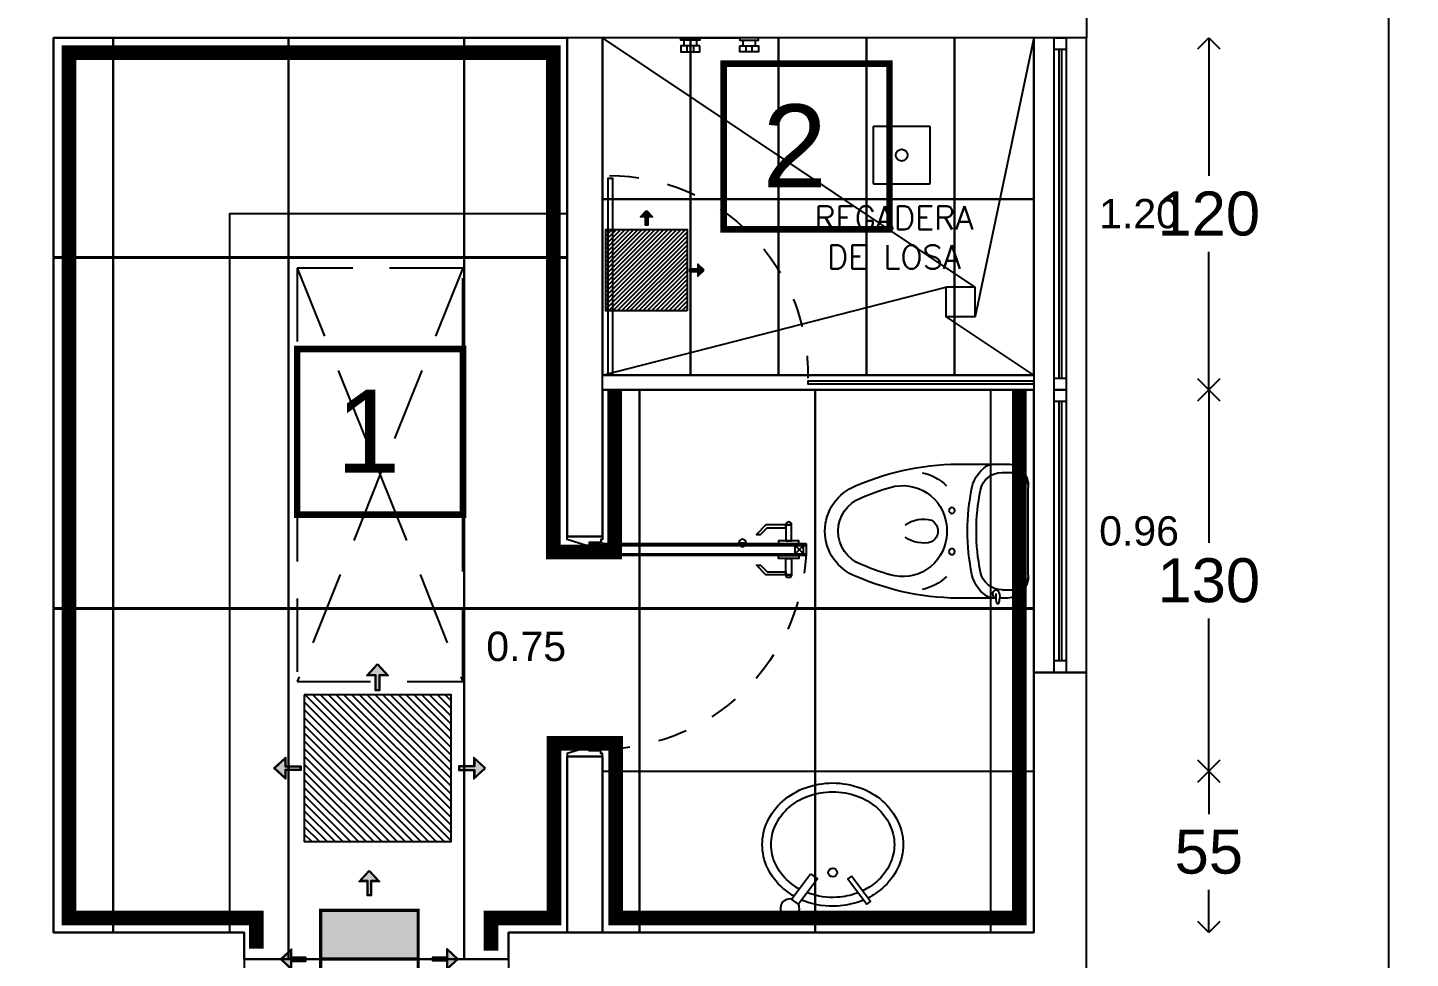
# Model space of a CAD drawing. Header units: metres. Extents: x 116 to 391, y -213 to 56.
# Drawn here: x 330.189 to 334.899, y -128.579 to -125.407 of the extents above; entities that cross this region are included whole.
import ezdxf
from ezdxf.xclip import XClip

# ---------------------------------------------------------------- set-up
doc = ezdxf.new("R2010")
doc.units = ezdxf.units.M
doc.header["$XCLIPFRAME"] = 0
doc.header["$PDMODE"] = 35
doc.linetypes.add('AR-157$0$DASHED2', pattern=[0.375, 0.25, -0.125])
doc.linetypes.add('AR-157$0$HIDDEN', pattern=[0.375, 0.25, -0.125])
for name, color, linetype in [('A-ACABADOS PISOS', 1, 'Continuous'), ('A-CAMBIO DE ACABADO', 1, 'Continuous'), ('A-DESPIECE', 5, 'Continuous'), ('A-PISO', 30, 'Continuous'), ('AR-157$0$A-CANCELERIA', 8, 'Continuous'), ('AR-157$0$A-DIM-VANOS', 8, 'Continuous'), ('AR-157$0$A-ESCALON', 8, 'Continuous'), ('AR-157$0$A-EXTERIOR', 8, 'Continuous'), ('AR-157$0$A-MUEBLES FIJOS', 8, 'Continuous'), ('AR-157$0$A-MUROS', 8, 'Continuous'), ('AR-157$0$A-MUROS BAJOS', 8, 'Continuous'), ('AR-157$0$A-PROY CERRAMIENTOS', 8, 'AR-157$0$DASHED2'), ('AR-157$0$A-PUERTAS', 8, 'Continuous'), ('AR-157$0$A-TABLAROCA', 8, 'Continuous'), ('AR-157$0$A-TEXTOS 1', 8, 'Continuous'), ('AR-157$0$A-VENTANAS', 8, 'Continuous')]:
    doc.layers.add(name, color=color, linetype=linetype)
doc.styles.add('Anot_Arial', font='arial.ttf')
doc.styles.add('AR-157$0$Anot_Arial', font='arial.ttf')
doc.styles.add('AR-157$0$oK', font='romans.shx', dxfattribs={"height": 0.18})
doc.styles.add('AR-157$0$Standard', font='arial.ttf')
doc.styles.get("Standard").update_dxf_attribs({"font": 'arial.ttf'})
doc.dimstyles.new('AR-157$0$VANOS', dxfattribs={"dimtxt": 0.1, "dimasz": 0.05, "dimexe": 0, "dimexo": 0, "dimgap": 0.03, "dimtad": 0, "dimtih": 1, "dimtoh": 1, "dimzin": 0, "dimdsep": 46, "dimtxsty": 'AR-157$0$Standard', "dimblk": 'AR-157$0$_Dot', "dimcen": 0.09, "dimse1": 1, "dimse2": 1, "dimsd1": 1, "dimsd2": 1, "dimclrd": 256, "dimclre": 256, "dimclrt": 256, "dimazin": 0, "dimtfac": 1, "dimtix": 1, "dimtofl": 0, "dimtmove": 2, "dimatfit": 3, "dimldrblk": 'AR-157$0$COTA', "dimfxl": 0, "dimtolj": 1, "dimtzin": 0, "dimlwd": 18, "dimarcsym": 0})
doc.dimstyles.new('DETALLE DE CAMBIOS', dxfattribs={"dimscale": 1.5, "dimtxt": 0.1, "dimasz": 0.05, "dimexe": 0.18, "dimexo": 0.0625, "dimgap": 0.035, "dimtad": 0, "dimtih": 1, "dimtoh": 1, "dimdec": 0, "dimlfac": 100, "dimzin": 0, "dimdsep": 46, "dimtxsty": 'Anot_Arial', "dimblk": 'OPEN90', "dimcen": 0.09, "dimse1": 1, "dimse2": 1, "dimclrd": 1, "dimclre": 4, "dimclrt": 1, "dimadec": 0, "dimazin": 0, "dimtfac": 1, "dimtdec": 0, "dimtix": 1, "dimtofl": 0, "dimtmove": 0, "dimatfit": 3, "dimldrblk": 'OPEN90', "dimfxl": 1, "dimtolj": 1, "dimtzin": 0, "dimarcsym": 0})

# ---------------------------------------------------------------- blocks, each defined once
blk = doc.blocks.new('PISO REGADERA')
at = {"layer": 'A-PISO'}
for points in [[(143.8033, 59.7182), (144.1033, 59.7182), (144.1033, 60.3182), (143.8033, 60.3182)], [(144.1033, 59.7182), (144.4033, 59.7182), (144.4033, 60.3182), (144.1033, 60.3182)], [(144.4033, 59.7182), (144.7033, 59.7182), (144.7033, 60.3182), (144.4033, 60.3182)], [(144.7033, 59.7182), (145.0033, 59.7182), (145.0033, 60.3182), (144.7033, 60.3182)], [(145.0033, 59.7182), (145.3033, 59.7182), (145.3033, 60.3182), (145.0033, 60.3182)], [(145.3033, 59.7182), (145.6033, 59.7182), (145.6033, 60.3182), (145.3033, 60.3182)], [(145.6033, 59.7182), (145.9033, 59.7182), (145.9033, 60.3182), (145.6033, 60.3182)], [(145.9033, 59.7182), (146.2033, 59.7182), (146.2033, 60.3182), (145.9033, 60.3182)], [(146.2033, 59.7182), (146.5033, 59.7182), (146.5033, 60.3182), (146.2033, 60.3182)], [(146.5033, 59.7182), (146.8033, 59.7182), (146.8033, 60.3182), (146.5033, 60.3182)], [(146.8033, 59.7182), (147.1033, 59.7182), (147.1033, 60.3182), (146.8033, 60.3182)], [(147.1033, 59.7182), (147.4033, 59.7182), (147.4033, 60.3182), (147.1033, 60.3182)], [(147.4033, 59.7182), (147.7033, 59.7182), (147.7033, 60.3182), (147.4033, 60.3182)], [(143.8033, 59.1182), (144.1033, 59.1182), (144.1033, 59.7182), (143.8033, 59.7182)], [(143.8033, 59.7182), (144.1033, 59.7182), (144.1033, 59.7182), (143.8033, 59.7182)], [(144.1033, 59.1182), (144.4033, 59.1182), (144.4033, 59.7182), (144.1033, 59.7182)], [(144.1033, 59.7182), (144.4033, 59.7182), (144.4033, 59.7182), (144.1033, 59.7182)], [(144.4033, 59.1182), (144.7033, 59.1182), (144.7033, 59.7182), (144.4033, 59.7182)], [(144.4033, 59.7182), (144.7033, 59.7182), (144.7033, 59.7182), (144.4033, 59.7182)], [(144.7033, 59.1182), (145.0033, 59.1182), (145.0033, 59.7182), (144.7033, 59.7182)], [(144.7033, 59.7182), (145.0033, 59.7182), (145.0033, 59.7182), (144.7033, 59.7182)], [(145.0033, 59.1182), (145.3033, 59.1182), (145.3033, 59.7182), (145.0033, 59.7182)], [(145.0033, 59.7182), (145.3033, 59.7182), (145.3033, 59.7182), (145.0033, 59.7182)], [(145.3033, 59.1182), (145.6033, 59.1182), (145.6033, 59.7182), (145.3033, 59.7182)], [(145.3033, 59.7182), (145.6033, 59.7182), (145.6033, 59.7182), (145.3033, 59.7182)], [(145.6033, 59.1182), (145.9033, 59.1182), (145.9033, 59.7182), (145.6033, 59.7182)], [(145.6033, 59.7182), (145.9033, 59.7182), (145.9033, 59.7182), (145.6033, 59.7182)], [(145.9033, 59.1182), (146.2033, 59.1182), (146.2033, 59.7182), (145.9033, 59.7182)], [(145.9033, 59.7182), (146.2033, 59.7182), (146.2033, 59.7182), (145.9033, 59.7182)], [(146.2033, 59.1182), (146.5033, 59.1182), (146.5033, 59.7182), (146.2033, 59.7182)], [(146.2033, 59.7182), (146.5033, 59.7182), (146.5033, 59.7182), (146.2033, 59.7182)], [(146.5033, 59.1182), (146.8033, 59.1182), (146.8033, 59.7182), (146.5033, 59.7182)], [(146.5033, 59.7182), (146.8033, 59.7182), (146.8033, 59.7182), (146.5033, 59.7182)], [(146.8033, 59.1182), (147.1033, 59.1182), (147.1033, 59.7182), (146.8033, 59.7182)], [(146.8033, 59.7182), (147.1033, 59.7182), (147.1033, 59.7182), (146.8033, 59.7182)], [(147.1033, 59.1182), (147.4033, 59.1182), (147.4033, 59.7182), (147.1033, 59.7182)], [(147.1033, 59.7182), (147.4033, 59.7182), (147.4033, 59.7182), (147.1033, 59.7182)], [(147.4033, 59.1182), (147.7033, 59.1182), (147.7033, 59.7182), (147.4033, 59.7182)], [(147.4033, 59.7182), (147.7033, 59.7182), (147.7033, 59.7182), (147.4033, 59.7182)], [(143.8033, 58.5182), (144.1033, 58.5182), (144.1033, 59.1182), (143.8033, 59.1182)], [(144.1033, 58.5182), (144.4033, 58.5182), (144.4033, 59.1182), (144.1033, 59.1182)], [(144.4033, 58.5182), (144.7033, 58.5182), (144.7033, 59.1182), (144.4033, 59.1182)], [(144.7033, 58.5182), (145.0033, 58.5182), (145.0033, 59.1182), (144.7033, 59.1182)], [(145.0033, 58.5182), (145.3033, 58.5182), (145.3033, 59.1182), (145.0033, 59.1182)], [(145.3033, 58.5182), (145.6033, 58.5182), (145.6033, 59.1182), (145.3033, 59.1182)], [(145.6033, 58.5182), (145.9033, 58.5182), (145.9033, 59.1182), (145.6033, 59.1182)], [(145.9033, 58.5182), (146.2033, 58.5182), (146.2033, 59.1182), (145.9033, 59.1182)], [(146.2033, 58.5182), (146.5033, 58.5182), (146.5033, 59.1182), (146.2033, 59.1182)], [(146.5033, 58.5182), (146.8033, 58.5182), (146.8033, 59.1182), (146.5033, 59.1182)], [(146.8033, 58.5182), (147.1033, 58.5182), (147.1033, 59.1182), (146.8033, 59.1182)], [(147.1033, 58.5182), (147.4033, 58.5182), (147.4033, 59.1182), (147.1033, 59.1182)], [(147.4033, 58.5182), (147.7033, 58.5182), (147.7033, 59.1182), (147.4033, 59.1182)], [(143.8033, 57.9182), (144.1033, 57.9182), (144.1033, 58.5182), (143.8033, 58.5182)], [(143.8033, 58.5182), (144.1033, 58.5182), (144.1033, 58.5182), (143.8033, 58.5182)], [(144.1033, 57.9182), (144.4033, 57.9182), (144.4033, 58.5182), (144.1033, 58.5182)], [(144.1033, 58.5182), (144.4033, 58.5182), (144.4033, 58.5182), (144.1033, 58.5182)], [(144.4033, 57.9182), (144.7033, 57.9182), (144.7033, 58.5182), (144.4033, 58.5182)], [(144.4033, 58.5182), (144.7033, 58.5182), (144.7033, 58.5182), (144.4033, 58.5182)], [(144.7033, 57.9182), (145.0033, 57.9182), (145.0033, 58.5182), (144.7033, 58.5182)], [(144.7033, 58.5182), (145.0033, 58.5182), (145.0033, 58.5182), (144.7033, 58.5182)], [(145.0033, 57.9182), (145.3033, 57.9182), (145.3033, 58.5182), (145.0033, 58.5182)], [(145.0033, 58.5182), (145.3033, 58.5182), (145.3033, 58.5182), (145.0033, 58.5182)], [(145.3033, 57.9182), (145.6033, 57.9182), (145.6033, 58.5182), (145.3033, 58.5182)], [(145.3033, 58.5182), (145.6033, 58.5182), (145.6033, 58.5182), (145.3033, 58.5182)], [(145.6033, 57.9182), (145.9033, 57.9182), (145.9033, 58.5182), (145.6033, 58.5182)], [(145.6033, 58.5182), (145.9033, 58.5182), (145.9033, 58.5182), (145.6033, 58.5182)], [(145.9033, 57.9182), (146.2033, 57.9182), (146.2033, 58.5182), (145.9033, 58.5182)], [(145.9033, 58.5182), (146.2033, 58.5182), (146.2033, 58.5182), (145.9033, 58.5182)], [(146.2033, 57.9182), (146.5033, 57.9182), (146.5033, 58.5182), (146.2033, 58.5182)], [(146.2033, 58.5182), (146.5033, 58.5182), (146.5033, 58.5182), (146.2033, 58.5182)], [(146.5033, 57.9182), (146.8033, 57.9182), (146.8033, 58.5182), (146.5033, 58.5182)], [(146.5033, 58.5182), (146.8033, 58.5182), (146.8033, 58.5182), (146.5033, 58.5182)], [(146.8033, 57.9182), (147.1033, 57.9182), (147.1033, 58.5182), (146.8033, 58.5182)], [(146.8033, 58.5182), (147.1033, 58.5182), (147.1033, 58.5182), (146.8033, 58.5182)], [(147.1033, 57.9182), (147.4033, 57.9182), (147.4033, 58.5182), (147.1033, 58.5182)], [(147.1033, 58.5182), (147.4033, 58.5182), (147.4033, 58.5182), (147.1033, 58.5182)], [(147.4033, 57.9182), (147.7033, 57.9182), (147.7033, 58.5182), (147.4033, 58.5182)], [(147.4033, 58.5182), (147.7033, 58.5182), (147.7033, 58.5182), (147.4033, 58.5182)], [(143.8033, 57.3182), (144.1033, 57.3182), (144.1033, 57.9182), (143.8033, 57.9182)], [(144.1033, 57.3182), (144.4033, 57.3182), (144.4033, 57.9182), (144.1033, 57.9182)], [(144.4033, 57.3182), (144.7033, 57.3182), (144.7033, 57.9182), (144.4033, 57.9182)], [(144.7033, 57.3182), (145.0033, 57.3182), (145.0033, 57.9182), (144.7033, 57.9182)], [(145.0033, 57.3182), (145.3033, 57.3182), (145.3033, 57.9182), (145.0033, 57.9182)], [(145.3033, 57.3182), (145.6033, 57.3182), (145.6033, 57.9182), (145.3033, 57.9182)], [(145.6033, 57.3182), (145.9033, 57.3182), (145.9033, 57.9182), (145.6033, 57.9182)], [(145.9033, 57.3182), (146.2033, 57.3182), (146.2033, 57.9182), (145.9033, 57.9182)], [(146.2033, 57.3182), (146.5033, 57.3182), (146.5033, 57.9182), (146.2033, 57.9182)], [(146.5033, 57.3182), (146.8033, 57.3182), (146.8033, 57.9182), (146.5033, 57.9182)], [(146.8033, 57.3182), (147.1033, 57.3182), (147.1033, 57.9182), (146.8033, 57.9182)], [(147.1033, 57.3182), (147.4033, 57.3182), (147.4033, 57.9182), (147.1033, 57.9182)], [(147.4033, 57.3182), (147.7033, 57.3182), (147.7033, 57.9182), (147.4033, 57.9182)], [(143.8033, 56.7182), (144.1033, 56.7182), (144.1033, 57.3182), (143.8033, 57.3182)], [(143.8033, 57.3182), (144.1033, 57.3182), (144.1033, 57.3182), (143.8033, 57.3182)], [(144.1033, 56.7182), (144.4033, 56.7182), (144.4033, 57.3182), (144.1033, 57.3182)], [(144.1033, 57.3182), (144.4033, 57.3182), (144.4033, 57.3182), (144.1033, 57.3182)], [(144.4033, 56.7182), (144.7033, 56.7182), (144.7033, 57.3182), (144.4033, 57.3182)], [(144.4033, 57.3182), (144.7033, 57.3182), (144.7033, 57.3182), (144.4033, 57.3182)], [(144.7033, 56.7182), (145.0033, 56.7182), (145.0033, 57.3182), (144.7033, 57.3182)], [(144.7033, 57.3182), (145.0033, 57.3182), (145.0033, 57.3182), (144.7033, 57.3182)], [(145.0033, 56.7182), (145.3033, 56.7182), (145.3033, 57.3182), (145.0033, 57.3182)], [(145.0033, 57.3182), (145.3033, 57.3182), (145.3033, 57.3182), (145.0033, 57.3182)], [(145.3033, 56.7182), (145.6033, 56.7182), (145.6033, 57.3182), (145.3033, 57.3182)], [(145.3033, 57.3182), (145.6033, 57.3182), (145.6033, 57.3182), (145.3033, 57.3182)], [(145.6033, 56.7182), (145.9033, 56.7182), (145.9033, 57.3182), (145.6033, 57.3182)], [(145.6033, 57.3182), (145.9033, 57.3182), (145.9033, 57.3182), (145.6033, 57.3182)], [(145.9033, 56.7182), (146.2033, 56.7182), (146.2033, 57.3182), (145.9033, 57.3182)], [(145.9033, 57.3182), (146.2033, 57.3182), (146.2033, 57.3182), (145.9033, 57.3182)], [(146.2033, 56.7182), (146.5033, 56.7182), (146.5033, 57.3182), (146.2033, 57.3182)], [(146.2033, 57.3182), (146.5033, 57.3182), (146.5033, 57.3182), (146.2033, 57.3182)], [(146.5033, 56.7182), (146.8033, 56.7182), (146.8033, 57.3182), (146.5033, 57.3182)], [(146.5033, 57.3182), (146.8033, 57.3182), (146.8033, 57.3182), (146.5033, 57.3182)], [(146.8033, 56.7182), (147.1033, 56.7182), (147.1033, 57.3182), (146.8033, 57.3182)], [(146.8033, 57.3182), (147.1033, 57.3182), (147.1033, 57.3182), (146.8033, 57.3182)], [(147.1033, 56.7182), (147.4033, 56.7182), (147.4033, 57.3182), (147.1033, 57.3182)], [(147.1033, 57.3182), (147.4033, 57.3182), (147.4033, 57.3182), (147.1033, 57.3182)], [(147.4033, 56.7182), (147.7033, 56.7182), (147.7033, 57.3182), (147.4033, 57.3182)], [(147.4033, 57.3182), (147.7033, 57.3182), (147.7033, 57.3182), (147.4033, 57.3182)], [(143.8033, 56.1182), (144.1033, 56.1182), (144.1033, 56.7182), (143.8033, 56.7182)], [(144.1033, 56.1182), (144.4033, 56.1182), (144.4033, 56.7182), (144.1033, 56.7182)], [(144.4033, 56.1182), (144.7033, 56.1182), (144.7033, 56.7182), (144.4033, 56.7182)], [(144.7033, 56.1182), (145.0033, 56.1182), (145.0033, 56.7182), (144.7033, 56.7182)], [(145.0033, 56.1182), (145.3033, 56.1182), (145.3033, 56.7182), (145.0033, 56.7182)], [(145.3033, 56.1182), (145.6033, 56.1182), (145.6033, 56.7182), (145.3033, 56.7182)], [(145.6033, 56.1182), (145.9033, 56.1182), (145.9033, 56.7182), (145.6033, 56.7182)], [(145.9033, 56.1182), (146.2033, 56.1182), (146.2033, 56.7182), (145.9033, 56.7182)], [(146.2033, 56.1182), (146.5033, 56.1182), (146.5033, 56.7182), (146.2033, 56.7182)], [(146.5033, 56.1182), (146.8033, 56.1182), (146.8033, 56.7182), (146.5033, 56.7182)], [(146.8033, 56.1182), (147.1033, 56.1182), (147.1033, 56.7182), (146.8033, 56.7182)], [(147.1033, 56.1182), (147.4033, 56.1182), (147.4033, 56.7182), (147.1033, 56.7182)], [(147.4033, 56.1182), (147.7033, 56.1182), (147.7033, 56.7182), (147.4033, 56.7182)]]:
    blk.add_lwpolyline(points, close=True, dxfattribs=at)
blk = doc.blocks.new('AR-157$0$lav-1')
for points in [[(-0.1424, 0.1216, -0.047253), (-0.1159, 0.1584, -0.102819), (-0.0464, 0.211, -0.110985), (0.0326, 0.2287, -0.110985), (0.1115, 0.211, -0.102819), (0.1811, 0.1584, -0.093047), (0.2262, 0.082, -0.087147), (0.2426, -0.0113)], [(-0.1183, 0.1035, -0.0513), (-0.0933, 0.1387, -0.102819), (-0.0335, 0.1839, -0.110985), (0.0326, 0.1987, -0.110985), (0.0987, 0.1839, -0.102819), (0.1585, 0.1387, -0.093047), (0.198, 0.0718, -0.087147), (0.2126, -0.0113)], [(-0.177, -0.0263, -0.100978), (-0.1611, 0.082, -0.013878), (-0.1562, 0.0944, -0.013878)], [(-0.147, -0.0263, -0.102685), (-0.1328, 0.0718, -0.005142), (-0.1313, 0.0758, -0.005142)], [(-0.1562, -0.117, -0.013878), (-0.1611, -0.1045, -0.07335), (-0.177, -0.0263)], [(0.2426, -0.0113, -0.087147), (0.2262, -0.1045, -0.093047), (0.1811, -0.181, -0.102819), (0.1115, -0.2335, -0.110985), (0.0326, -0.2513, -0.110985), (-0.0464, -0.2335, -0.102819), (-0.1159, -0.181, -0.063055), (-0.1497, -0.1309, -0.063055)], [(-0.1313, -0.0984, -0.005142), (-0.1328, -0.0943, -0.071652), (-0.147, -0.0263)], [(0.2126, -0.0113, -0.087147), (0.198, -0.0943, -0.093047), (0.1585, -0.1612, -0.102819), (0.0987, -0.2064, -0.110985), (0.0326, -0.2213, -0.110985), (-0.0335, -0.2064, -0.102819), (-0.0933, -0.1612, -0.069422), (-0.1253, -0.1126, -0.069422)]]:
    blk.add_lwpolyline(points, format="xyb")
for points in [[(-0.0665, 0.0648), (-0.0845, 0.0407), (-0.1709, 0.1055), (-0.1529, 0.1295)], [(-0.0755, -0.0753), (-0.0845, -0.0633), (-0.1709, -0.128), (-0.1619, -0.14)]]:
    blk.add_lwpolyline(points, close=True)
blk.add_circle((-0.0624, -0.0113), 0.015)
blk.add_arc((-0.1847, 0.1346), 0.0322, 350.8313, 295.2918)
blk = doc.blocks.new('*U661')
at = {"color": 0}
for points in [[(0, -0.02), (1.2001, -0.02), (1.2001, 0.02), (0, 0.02)], [(0, -0.02), (0.04, -0.02), (0.04, 0.02), (0, 0.02)], [(1.2001, 0.02), (1.1601, 0.02), (1.1601, -0.02), (1.2001, -0.02)]]:
    blk.add_lwpolyline(points, close=True, dxfattribs=at)
at = {"color": 8}
for points in [[(0.04, 0.005), (1.1601, 0.005)], [(0.04, -0.005), (1.1601, -0.005)]]:
    blk.add_lwpolyline(points, dxfattribs=at)
at = {"style": 'AR-157$0$Anot_Arial', "flags": 1}
for tag, p in [('ESPACIO', (0.1591, 0.4028)), ('TIPO', (0.1591, 0.3233)), ('NUMERO', (0.1591, 0.2487)), ('MATERIAL', (0.1591, 0.1668))]:
    blk.add_attdef(tag, p, '', height=0.0625, dxfattribs=at)
blk = doc.blocks.new('*U662')
at = {"color": 0}
for points in [[(0, -0.02), (0.9628, -0.02), (0.9628, 0.02), (0, 0.02)], [(0, -0.02), (0.04, -0.02), (0.04, 0.02), (0, 0.02)], [(0.9628, 0.02), (0.9228, 0.02), (0.9228, -0.02), (0.9628, -0.02)]]:
    blk.add_lwpolyline(points, close=True, dxfattribs=at)
at = {"color": 8}
for points in [[(0.04, 0.005), (0.9228, 0.005)], [(0.04, -0.005), (0.9228, -0.005)]]:
    blk.add_lwpolyline(points, dxfattribs=at)
at = {"style": 'AR-157$0$Anot_Arial', "flags": 1}
for tag, p in [('ESPACIO', (0.1591, 0.4028)), ('TIPO', (0.1591, 0.3233)), ('NUMERO', (0.1591, 0.2487)), ('MATERIAL', (0.1591, 0.1668))]:
    blk.add_attdef(tag, p, '', height=0.0625, dxfattribs=at)
blk = doc.blocks.new('AR-157$0$Wc-7')
for p, q in [((0.1079, 0.2), (0.069, 0.2)), ((0.0191, -0.15), (0.0191, 0.15)), ((0.1079, -0.2), (0.069, -0.2))]:
    blk.add_line(p, q)
for points in [[(0.1283, -0.2286), (0.2355, -0.2286, 0.105528), (0.6046, -0.1552, 0.687855), (0.6046, 0.1552, 0.105528), (0.2355, 0.2286), (0.0892, 0.2286)], [(0.1283, -0.2282, 0.402984), (0.1367, -0.2219, 0.198938), (0.1384, -0.2083, 0.301983), (0.1295, -0.2006, 0.216996), (0.1223, -0.2028, 0.213178), (0.1166, -0.2298, 0.027648), (0.12, -0.2467, 0.543183), (0.1236, -0.2475, 0.151862), (0.1283, -0.2312), (0.1283, -0.2121)]]:
    blk.add_lwpolyline(points, format="xyb")
blk.add_lwpolyline([(0.0892, -0.2286), (0.1164, -0.2286)])
for centre in [(0.279, 0.07), (0.279, -0.07)]:
    blk.add_circle(centre, 0.01)
for centre, radius, start, end in [((0.0925, 0.155), 0.0737, 92.627, 183.8822), ((0.069, 0.15), 0.05, 90, 180), ((0.1079, 0.125), 0.075, 11.4749, 90), ((0.0979, 0.125), 0.115, 11.4749, 64.2439), ((0.4156, 0.0337), 0.1692, 102.1216, 134.2496), ((-0.518, 0), 0.7435, 348.5251, 11.4749), ((0.4467, 0.0052), 0.15, 73.6719, 173.3802), ((0.2481, -0.6728), 0.8565, 66.6361, 73.6719), ((-0.508, 0), 0.7035, 348.5251, 11.4749), ((0.5452, 0), 0.1212, 290.5489, 69.4511), ((0.4914, 0), 0.1951, 173.3802, 186.6198), ((0.3689, 0), 0.0423, 119.5091, 240.4909), ((0.3763, -0.0664), 0.1071, 54.56, 105.2872), ((0.4467, -0.0052), 0.15, 186.6198, 286.3281), ((0.3763, 0.0664), 0.1071, 254.7128, 305.44), ((0.1079, -0.125), 0.075, 270, 348.5251), ((0.2481, 0.6728), 0.8565, 286.3281, 293.3639), ((0.0925, -0.155), 0.0737, 176.1178, 267.373), ((0.069, -0.15), 0.05, 180, 270), ((0.0979, -0.125), 0.115, 295.7561, 348.5251), ((0.4156, -0.0337), 0.1692, 225.7504, 257.8784)]:
    blk.add_arc(centre, radius, start, end)
blk = doc.blocks.new('*D436')
at = {"layer": 'Defpoints', "color": 0, "transparency": 16777216}
for p in [(333.6864, -126.6414), (333.9752, -126.6414), (333.6164, -127.6042)]:
    blk.add_point(p, dxfattribs=at)
at = {"layer": 'AR-157$0$A-DIM-VANOS', "transparency": 16777216, "insert": (333.9752, -127.1228), "char_height": 0.1, "attachment_point": 5, "style": 'AR-157$0$Standard'}
blk.add_mtext('\\A1;0.96', dxfattribs=at)
blk = doc.blocks.new('AR-157$0$_Dot')
at = {"color": 0, "linetype": 'ByBlock', "lineweight": -2}
blk.add_line((-0.5, 0), (-1, 0), dxfattribs=at)
at = {"color": 0, "linetype": 'ByBlock', "const_width": 0.5}
blk.add_lwpolyline([(-0.25, 0, 1), (0.25, 0, 1)], format="xyb", close=True, dxfattribs=at)
blk = doc.blocks.new('AR-157$0$COTA')
blk.add_line((-2.926, 0), (0, 0))
blk.add_lwpolyline([(-1.414, 0), (-1.414, -0.354), (0, -0.354), (0, 0)], close=True)
blk.add_solid([(-1.414, 0), (-1.414, -0.354), (0, 0), (0, -0.354)])
blk = doc.blocks.new('*D437')
at = {"layer": 'Defpoints', "color": 0, "transparency": 16777216}
for p in [(333.7964, -125.4414), (333.9752, -125.4414), (333.6864, -126.6414)]:
    blk.add_point(p, dxfattribs=at)
at = {"layer": 'AR-157$0$A-DIM-VANOS', "transparency": 16777216, "insert": (333.9752, -126.0414), "char_height": 0.1, "attachment_point": 5, "style": 'AR-157$0$Standard'}
blk.add_mtext('\\A1;1.20', dxfattribs=at)
blk = doc.blocks.new('*U145')
at = {"color": 0}
for p, q in [((0.059, -0.0879), (0.031, -0.0879)), ((0.059, -0.0979), (0.031, -0.0979)), ((0.059, -0.1259), (0.031, -0.1259)), ((0.059, -0.7449), (0.031, -0.7449)), ((0.059, -0.7729), (0.031, -0.7729)), ((0.031, -0.7829), (0.059, -0.7829))]:
    blk.add_line(p, q, dxfattribs=at)
at = {"color": 8, "linetype": 'ByBlock'}
for p, q in [((0.025, -0.5565), (0.025, -0.5742)), ((0.0281, -0.5583), (0.0281, -0.5723))]:
    blk.add_line(p, q, dxfattribs=at)
at = {"color": 0}
for points in [[(0, -0.0879), (0.01, -0.0879), (0.01, -0.0829), (0.02, -0.0829), (0.02, -0.0429), (0.03, -0.0429), (0.03, -0.0429), (0.03, -0.0329), (0.01, 0.0321), (0, 0.0321), (0, -0.0879)], [(0.75, -0.0879), (0.74, -0.0879), (0.74, -0.0829), (0.73, -0.0829), (0.73, -0.0429), (0.72, -0.0429), (0.72, -0.0429), (0.72, -0.0329), (0.74, 0.0321), (0.75, 0.0321), (0.75, -0.0879)], [(0.025, -0.0779), (0.025, -0.0429)], [(0.03, -0.0829), (0.065, -0.0829)], [(0.065, -0.0879), (0.065, -0.0829)], [(0.031, -0.1259), (0.059, -0.0979)], [(0.031, -0.0979), (0.059, -0.1259)], [(0.031, -0.7449), (0.059, -0.7729)], [(0.031, -0.7729), (0.059, -0.7449)]]:
    blk.add_lwpolyline(points, dxfattribs=at)
for points in [[(0.025, -0.0879), (0.031, -0.0879), (0.031, -0.7829), (0.025, -0.7829)], [(0.065, -0.0879), (0.059, -0.0879), (0.059, -0.7829), (0.065, -0.7829)]]:
    blk.add_lwpolyline(points, close=True, dxfattribs=at)
blk.add_lwpolyline([(0.0219, -0.5528), (0.0219, -0.5778, -1)], format="xyb", close=True, dxfattribs=at)
at = {"color": 0, "linetype": 'ByBlock'}
blk.add_lwpolyline([(0.0219, -0.5528), (0.0219, -0.5778, -1)], format="xyb", close=True, dxfattribs=at)
at = {"color": 8, "linetype": 'ByBlock'}
blk.add_lwpolyline([(0.0219, -0.5778), (0.0219, -0.5747, 1), (0.0219, -0.5559), (0.0219, -0.5528, -1)], format="xyb", close=True, dxfattribs=at)
at = {"color": 8}
for points in [[(-0.04, -0.7129), (-0.04, -0.6454), (-0.0075, -0.6129), (-0.0075, -0.627), (-0.03, -0.6495), (-0.03, -0.7129)], [(0.13, -0.7129), (0.13, -0.6454), (0.0975, -0.6129), (0.0975, -0.627), (0.12, -0.6495), (0.12, -0.7129)], [(0.025, -0.7579), (0.015, -0.7579), (0.015, -0.6879), (0.025, -0.6879)], [(0.065, -0.7579), (0.075, -0.7579), (0.075, -0.6879), (0.065, -0.6879)], [(0.015, -0.7329), (-0.04, -0.7329), (-0.04, -0.7129), (0.015, -0.7129)], [(0.075, -0.7329), (0.13, -0.7329), (0.13, -0.7129), (0.075, -0.7129)]]:
    blk.add_lwpolyline(points, close=True, dxfattribs=at)
for points in [[(-0.04, -0.7129), (-0.04, -0.7329, -1)], [(0.13, -0.7129), (0.13, -0.7329, 1)]]:
    blk.add_lwpolyline(points, format="xyb", close=True, dxfattribs=at)
at = {"color": 0}
blk.add_circle((0.025, -0.0829), 0.005, dxfattribs=at)
at = {"color": 0, "linetype": 'AR-157$0$HIDDEN', "ltscale": 0.25}
blk.add_arc((0.025, -0.0829), 0.7, 270, 2.4132, dxfattribs=at)
at = {"style": 'AR-157$0$Anot_Arial', "flags": 1}
for tag, p in [('ESPACIO', (0.109, 0.5853)), ('TOPE', (0.109, 0.5124)), ('TIPO', (0.109, 0.4329)), ('NUMERO', (0.109, 0.3583)), ('MATERIAL', (0.109, 0.2753))]:
    blk.add_attdef(tag, p, '', height=0.0625, dxfattribs=at)
blk = doc.blocks.new('*D438')
at = {"layer": 'Defpoints', "color": 0, "transparency": 16777216}
for p in [(331.8872, -127.1413), (332.0266, -127.1413), (332.0266, -127.8913)]:
    blk.add_point(p, dxfattribs=at)
at = {"layer": 'AR-157$0$A-DIM-VANOS', "transparency": 16777216, "insert": (331.8872, -127.5163), "char_height": 0.1, "attachment_point": 5, "style": 'AR-157$0$Standard'}
blk.add_mtext('\\A1;0.75', dxfattribs=at)
blk = doc.blocks.new('AR-157$0$MNRLS')
for p, q in [((0.028, 0.12136), (0.008, 0.12136)), ((0.048, 0.11072), (0.028, 0.11072)), ((0.008, 0.07864), (0.028, 0.07864)), ((0.028, 0.08928), (0.048, 0.08928)), ((0.008, -0.07864), (0.028, -0.07864)), ((0.028, -0.08928), (0.048, -0.08928)), ((0.028, -0.12136), (0.008, -0.12136)), ((0.048, -0.11072), (0.028, -0.11072))]:
    blk.add_line(p, q)
for points in [[(0, 0.068), (0.008, 0.068), (0.008, 0.132), (0, 0.132)], [(0.028, 0.068), (0.028, 0.132), (0.048, 0.132), (0.048, 0.068)], [(0, -0.068), (0.008, -0.068), (0.008, -0.132), (0, -0.132)], [(0.028, -0.068), (0.028, -0.132), (0.048, -0.132), (0.048, -0.068)]]:
    blk.add_lwpolyline(points, close=True)
at = {"layer": 'Defpoints', "color": 8}
blk.add_line((0, 0.068), (0, -0.068), dxfattribs=at)
blk = doc.blocks.new('*U409')
blk.add_lwpolyline([(0.035, -0.025), (0.02, -0.025), (0.0198, -0.6963), (0.0348, -0.6963)], close=True)
at = {"color": 8, "linetype": 'AR-157$0$HIDDEN', "ltscale": 0.3}
blk.add_arc((0.0257, -0.0306), 0.6746, 269.9307, 1.2942, dxfattribs=at)
at = {"style": 'AR-157$0$Anot_Arial', "flags": 1}
for tag, p in [('ESPACIO', (0.1591, 0.5853)), ('TOPE', (0.1591, 0.5124)), ('TIPO', (0.1591, 0.4329)), ('NUMERO', (0.1591, 0.3583)), ('MATERIAL', (0.1591, 0.2824))]:
    blk.add_attdef(tag, p, '', height=0.0625, dxfattribs=at)
blk = doc.blocks.new('r')
h = blk.add_hatch(color=5)
h.dxf.hatch_style = 1
h.paths.add_polyline_path([(1655.762, 468.449), (1655.668, 468.348), (1655.746, 468.348), (1655.746, 468.2), (1655.778, 468.2), (1655.778, 468.348), (1655.856, 468.348)])
at = {"color": 5}
for points in [[(1655.762, 468.456), (1655.658, 468.343), (1655.742, 468.343), (1655.742, 468.196), (1655.782, 468.196), (1655.782, 468.343), (1655.866, 468.343)], [(1655.762, 468.449), (1655.668, 468.348), (1655.746, 468.348), (1655.746, 468.2), (1655.778, 468.2), (1655.778, 468.348), (1655.856, 468.348)]]:
    blk.add_lwpolyline(points, close=True, dxfattribs=at)
blk = doc.blocks.new('_Open90')
at = {"color": 0, "linetype": 'ByBlock', "lineweight": -2}
for p, q in [((0, 0), (-1, 0)), ((-0.5, 0.5), (0, 0)), ((0, 0), (-0.5, -0.5))]:
    blk.add_line(p, q, dxfattribs=at)
blk = doc.blocks.new('*D663')
at = {"layer": 'A-PISO', "color": 1, "lineweight": -2, "ltscale": 100, "transparency": 16777216}
for p, q in [((334.2128, -125.5164), (334.2128, -125.9124)), ((334.2128, -126.5664), (334.2128, -126.1705))]:
    blk.add_line(p, q, dxfattribs=at)
at = {"layer": 'Defpoints', "color": 0, "ltscale": 100, "transparency": 16777216}
for p in [(333.6164, -125.4414), (333.6164, -126.6414), (334.2128, -126.6414)]:
    blk.add_point(p, dxfattribs=at)
at = {"layer": 'A-PISO', "color": 1, "lineweight": -2, "ltscale": 100, "transparency": 16777216, "xscale": 0.07500000000000001, "yscale": 0.07500000000000001, "zscale": 0.07500000000000001}
for p, rotation in [((334.2128, -125.4414), 90), ((334.2128, -126.6414), 270)]:
    blk.add_blockref('_Open90', p, dxfattribs=dict(at, rotation=rotation))
at = {"layer": 'A-PISO', "color": 1, "ltscale": 100, "transparency": 16777216, "insert": (334.2128, -126.0414), "char_height": 0.15, "attachment_point": 5, "style": 'Anot_Arial'}
blk.add_mtext('\\A1;120', dxfattribs=at)
blk = doc.blocks.new('*D664')
at = {"layer": 'A-PISO', "color": 1, "lineweight": -2, "ltscale": 100, "transparency": 16777216}
for p, q in [((334.2128, -126.7164), (334.2128, -127.1622)), ((334.2128, -127.8662), (334.2128, -127.4205))]:
    blk.add_line(p, q, dxfattribs=at)
at = {"layer": 'Defpoints', "color": 0, "ltscale": 100, "transparency": 16777216}
for p in [(333.6164, -126.6414), (333.6164, -127.9412), (334.2128, -127.9412)]:
    blk.add_point(p, dxfattribs=at)
at = {"layer": 'A-PISO', "color": 1, "lineweight": -2, "ltscale": 100, "transparency": 16777216, "xscale": 0.07500000000000001, "yscale": 0.07500000000000001, "zscale": 0.07500000000000001}
for p, rotation in [((334.2128, -126.6414), 90), ((334.2128, -127.9412), 270)]:
    blk.add_blockref('_Open90', p, dxfattribs=dict(at, rotation=rotation))
at = {"layer": 'A-PISO', "color": 1, "ltscale": 100, "transparency": 16777216, "insert": (334.2128, -127.2913), "char_height": 0.15, "attachment_point": 5, "style": 'Anot_Arial'}
blk.add_mtext('\\A1;130', dxfattribs=at)
blk = doc.blocks.new('*D665')
at = {"layer": 'A-PISO', "color": 1, "lineweight": -2, "ltscale": 100, "transparency": 16777216}
for p, q in [((334.2128, -128.0162), (334.2128, -128.0874)), ((334.2128, -128.4162), (334.2128, -128.345))]:
    blk.add_line(p, q, dxfattribs=at)
at = {"layer": 'Defpoints', "color": 0, "ltscale": 100, "transparency": 16777216}
for p in [(333.6164, -127.9412), (333.6164, -128.4912), (334.2128, -128.4912)]:
    blk.add_point(p, dxfattribs=at)
at = {"layer": 'A-PISO', "color": 1, "lineweight": -2, "ltscale": 100, "transparency": 16777216, "xscale": 0.07500000000000001, "yscale": 0.07500000000000001, "zscale": 0.07500000000000001}
for p, rotation in [((334.2128, -127.9412), 90), ((334.2128, -128.4912), 270)]:
    blk.add_blockref('_Open90', p, dxfattribs=dict(at, rotation=rotation))
at = {"layer": 'A-PISO', "color": 1, "ltscale": 100, "transparency": 16777216, "insert": (334.2128, -128.2162), "char_height": 0.15, "attachment_point": 5, "style": 'Anot_Arial'}
blk.add_mtext('\\A1;55', dxfattribs=at)
blk = doc.blocks.new('A$C7F1E1069')
h = blk.add_hatch(color=1)
h.dxf.hatch_style = 1
h.paths.add_polyline_path([(-0.225, 0), (-0.225, 0.225), (0.225, 0.225), (0.225, 0)])
at = {"color": 1, "const_width": 0.015}
for points in [[(-0.225, 0), (-0.225, 0.225), (0.225, 0.225), (0.225, 0)], [(0.225, -0.225), (0.225, 0), (-0.225, 0), (-0.225, -0.225)]]:
    blk.add_lwpolyline(points, close=True, dxfattribs=at)
blk = doc.blocks.new('CAMBIO DE PISO')
at = {"layer": 'A-CAMBIO DE ACABADO', "xscale": 0.7388581055550709, "yscale": 0.7388581055550709, "zscale": 0.7388581055550709}
blk.add_blockref('A$C7F1E1069', (183.6012, 19.2264), dxfattribs=at)
at = {"layer": 'A-DESPIECE', "xscale": -0.3310084312886717, "yscale": 0.3310084312886717, "zscale": 0.3310084312886717}
blk.add_blockref('r', (731.6723, -135.5343), dxfattribs=at)
at = {"layer": 'A-DESPIECE', "yscale": 0.3310084312886717, "zscale": 0.3310084312886717}
for p, xscale, rotation in [((338.3619, -528.8457), 0.3310084312886717, 90), ((28.8405, -528.8447), -0.3310084312886717, 270)]:
    blk.add_blockref('r', p, dxfattribs=dict(at, xscale=xscale, rotation=rotation))

msp = doc.modelspace()

# ---------------------------------------------------------------- hatches: boundary and pattern name
at = {"layer": 'A-DESPIECE'}
h = msp.add_hatch(dxfattribs=at)
h.set_pattern_fill('ANSI31', color=256, scale=0.083081)
h.set_pattern_definition([(45, (324.097015, -121.224346), (-0.007343386, 0.007343386), [])])
h.paths.add_polyline_path([(332.4356, -126.3721), (332.4356, -126.0951), (332.1587, -126.0951), (332.1587, -126.3721)])
h = msp.add_hatch(dxfattribs=at)
h.set_pattern_fill('ANSI31', color=256, scale=0.150068, angle=90)
h.set_pattern_definition([(135, (326.537864, -142.742582), (-0.013264287, -0.013264287), [])])
h.paths.add_polyline_path([(331.131, -128.1808), (331.6312, -128.1808), (331.6312, -127.6806), (331.131, -127.6806)])

# ---------------------------------------------------------------- linework, layer by layer
at = {"layer": 'A-ACABADOS PISOS', "const_width": 0.0226}
for points in [[(333.1249, -126.094), (332.5601, -126.094), (332.5601, -125.5292), (333.1249, -125.5292)], [(331.6716, -127.0664), (331.1069, -127.0664), (331.1069, -126.5017), (331.6716, -126.5017)]]:
    msp.add_lwpolyline(points, close=True, dxfattribs=at)
at = {"layer": 'A-DESPIECE'}
for points in [[(332.4356, -126.3721), (332.1587, -126.3721), (332.1587, -126.0951), (332.4356, -126.0951)], [(331.131, -127.6806), (331.131, -128.1808), (331.6312, -128.1808), (331.6312, -127.6806)]]:
    msp.add_lwpolyline(points, close=True, dxfattribs=at)
at = {"layer": 'A-PISO'}
for points in [[(333.6164, -126.6414), (332.1466, -126.6414), (332.1466, -127.1413), (332.0266, -127.1413), (332.0266, -125.4414), (330.2767, -125.4414), (330.2767, -128.4912), (330.9266, -128.4912), (330.9266, -128.5812), (331.8266, -128.5812), (331.8266, -128.4912), (332.0266, -128.4912), (332.0266, -127.8913), (332.1466, -127.8913), (332.1466, -128.4912), (333.6164, -128.4912)], [(333.6164, -126.6414), (332.1466, -126.6414), (332.1466, -127.1413), (332.0266, -127.1413), (332.0266, -125.4414), (330.2767, -125.4414), (330.2767, -128.4912), (330.9266, -128.4912), (330.9266, -128.5812), (331.8266, -128.5812), (331.8266, -128.4912), (332.0266, -128.4912), (332.0266, -127.8913), (332.1466, -127.8913), (332.1466, -128.4912), (333.6164, -128.4912)], [(330.2767, -125.4414), (330.4786, -125.4414), (330.4786, -126.1892), (330.2767, -126.1892)], [(330.4806, -125.4414), (331.0766, -125.4414), (331.0766, -126.1892), (330.4806, -126.1892)], [(331.0786, -125.4414), (331.6746, -125.4414), (331.6746, -126.1892), (331.0786, -126.1892)], [(332.0266, -126.1892), (332.0266, -126.1892), (331.6766, -126.1892), (331.6766, -125.4414), (332.0266, -125.4414)], [(330.2767, -126.1912), (330.4786, -126.1912), (330.4786, -127.3852), (330.2767, -127.3852)], [(330.4806, -126.1912), (331.0766, -126.1912), (331.0766, -127.3852), (330.4806, -127.3852)], [(331.0786, -126.1912), (331.6746, -126.1912), (331.6746, -127.3852), (331.0786, -127.3852)], [(332.8726, -126.6414), (333.4686, -126.6414), (333.4686, -127.3852), (332.8726, -127.3852)], [(333.4706, -126.6414), (333.6164, -126.6414), (333.6164, -127.3852), (333.4706, -127.3852)], [(330.2767, -127.3872), (330.4786, -127.3872), (330.4786, -128.4912), (330.2767, -128.4912)], [(330.9266, -128.5812), (330.9266, -128.4912), (330.4806, -128.4912), (330.4806, -127.3872), (331.0766, -127.3872), (331.0766, -128.5812)], [(331.0786, -127.3872), (331.6746, -127.3872), (331.6746, -128.5812), (331.0786, -128.5812)], [(332.2746, -127.3872), (332.8706, -127.3872), (332.8706, -128.4912), (332.2746, -128.4912)], [(332.8726, -127.3872), (333.4686, -127.3872), (333.4686, -128.4912), (332.8726, -128.4912)], [(333.4706, -127.3872), (333.6164, -127.3872), (333.6164, -128.4912), (333.4706, -128.4912)]]:
    msp.add_lwpolyline(points, close=True, dxfattribs=at)
at = {"layer": 'A-PISO', "const_width": 0.05}
for points in [[(330.9672, -128.5463), (330.9672, -128.4418), (330.3296, -128.4418), (330.3296, -125.4918), (331.9791, -125.4918), (331.9791, -127.1935), (332.1884, -127.1935), (332.1884, -126.6414)], [(332.1076, -127.846), (332.1076, -127.846), (332.1917, -127.846), (332.1917, -128.4418), (333.5671, -128.4418), (333.5671, -127.6023), (333.5671, -126.642)], [(332.1076, -127.846), (332.1076, -127.846), (331.9814, -127.846), (331.9814, -128.4418), (331.7672, -128.4418), (331.7672, -128.5531)]]:
    msp.add_lwpolyline(points, dxfattribs=at)
at = {"layer": 'A-PISO'}
for points in [[(332.2726, -126.6414), (332.2726, -127.3852), (331.6766, -127.3852), (331.6766, -126.1912), (332.0266, -126.1912), (332.0266, -127.1413), (332.1466, -127.1413), (332.1466, -126.6414), (332.2726, -126.6414)], [(332.2746, -126.6414), (332.2746, -126.6414), (332.8706, -126.6414), (332.8706, -127.3852), (332.2746, -127.3852), (332.2746, -126.6414)], [(331.8266, -128.5812), (331.6766, -128.5812), (331.6766, -127.3872), (332.2726, -127.3872), (332.2726, -128.4912), (332.1466, -128.4912), (332.1466, -127.8913), (332.0266, -127.8913), (332.0266, -128.4912), (331.8266, -128.4912), (331.8266, -128.5812)]]:
    msp.add_lwpolyline(points, dxfattribs=at)
msp.add_circle((327.3705, -149.1639), 63.4551, dxfattribs=at)
at = {"layer": 'AR-157$0$A-CANCELERIA'}
msp.add_lwpolyline([(333.6164, -126.6114), (332.8465, -126.6114), (332.8465, -126.6214), (333.6164, -126.6214)], close=True, dxfattribs=at)
at = {"layer": 'AR-157$0$A-ESCALON', "color": 8}
for points in [[(333.6164, -125.4414), (332.1466, -125.4414), (332.1466, -126.5914), (333.6164, -126.5914)], [(333.4165, -126.2915), (333.3165, -126.2915), (333.3165, -126.3915), (333.4165, -126.3915)]]:
    msp.add_lwpolyline(points, close=True, dxfattribs=at)
for points in [[(333.4165, -126.2915), (332.1466, -125.4414)], [(333.6164, -125.4414), (333.4165, -126.3915)], [(332.1466, -126.5914), (333.3165, -126.2915)], [(333.6164, -126.5914), (333.3165, -126.3915)]]:
    msp.add_lwpolyline(points, dxfattribs=at)
at = {"layer": 'AR-157$0$A-ESCALON'}
for points in [[(333.6164, -126.5914), (332.1466, -126.5914)], [(333.6164, -126.6414), (332.1466, -126.6414)]]:
    msp.add_lwpolyline(points, dxfattribs=at)
at = {"layer": 'AR-157$0$A-EXTERIOR', "color": 8, "linetype": 'Continuous'}
msp.add_lwpolyline([(325.8271, -131.0339), (325.8271, -137.1334), (334.8263, -137.1334), (334.8263, -119.1348), (325.8271, -119.1348), (325.8271, -120.6997)], dxfattribs=at)
at = {"layer": 'AR-157$0$A-MUEBLES FIJOS'}
msp.add_lwpolyline([(333.2615, -125.7439), (333.0715, -125.7439, 0.414214), (333.069, -125.7464), (333.069, -125.9364, 0.414214), (333.0715, -125.9389), (333.2615, -125.9389, 0.414214), (333.264, -125.9364), (333.264, -125.7464, 0.414214)], format="xyb", close=True, dxfattribs=at)
msp.add_lwpolyline([(332.0266, -126.0414), (330.8767, -126.0414), (330.8767, -128.4912)], dxfattribs=at)
msp.add_lwpolyline([(333.6164, -128.4912), (332.1466, -128.4912), (332.1466, -127.9412), (333.6164, -127.9412)], close=True, dxfattribs=at)
msp.add_circle((333.1665, -125.8414), 0.02, dxfattribs=at)
at = {"layer": 'AR-157$0$A-MUROS'}
for points in [[(330.2767, -128.9041), (330.0967, -128.9041), (330.0967, -125.2744), (330.0967, -124.6544), (330.2767, -124.6544), (330.2767, -125.2615), (333.6164, -125.2615), (333.6164, -120.8797), (333.1665, -120.8797), (333.1665, -120.6997), (333.7964, -120.6997), (333.7964, -125.4414), (330.2767, -125.4414), (330.2767, -128.4912), (330.9266, -128.4912), (330.9266, -128.6712), (330.2767, -128.6712)], [(333.7964, -128.6712), (333.7964, -127.6042), (333.6164, -127.6042), (333.6164, -128.4912), (331.8266, -128.4912), (331.8266, -128.6712)]]:
    msp.add_lwpolyline(points, close=True, dxfattribs=at)
at = {"layer": 'AR-157$0$A-MUROS BAJOS'}
msp.add_lwpolyline([(333.7964, -125.4414), (333.6164, -125.4414), (333.6164, -127.6042), (333.7964, -127.6042)], close=True, dxfattribs=at)
at = {"layer": 'AR-157$0$A-PROY CERRAMIENTOS', "color": 6, "linetype": 'AR-157$0$HIDDEN'}
msp.add_lwpolyline([(331.6716, -126.2269), (331.1067, -126.2269), (331.1067, -127.6356), (331.6716, -127.6356)], close=True, dxfattribs=at)
for points in [[(331.6716, -126.2269), (331.1067, -127.6356)], [(331.1067, -126.2269), (331.6716, -127.6356)]]:
    msp.add_lwpolyline(points, dxfattribs=at)
at = {"layer": 'AR-157$0$A-TABLAROCA'}
for points in [[(332.1466, -125.4414), (332.0266, -125.4414), (332.0266, -127.1413), (332.1466, -127.1413)], [(332.1466, -127.8913), (332.0266, -127.8913), (332.0266, -128.4912), (332.1466, -128.4912)]]:
    msp.add_lwpolyline(points, close=True, dxfattribs=at)

# ---------------------------------------------------------------- block references
at = {"layer": 'A-ACABADOS PISOS'}
msp.add_blockref('CAMBIO DE PISO', (147.7516, -147.8076), dxfattribs=at)
at = {"layer": 'A-DESPIECE'}
for p, xscale, yscale, zscale in [((653.2757, -216.843), -0.1938554923835573, 0.1938554923835573, 0.1938554923835573), ((911.1614, -291.6097), -0.3501593073130025, 0.3501593073130025, 0.3501593073130025)]:
    msp.add_blockref('r', p, dxfattribs=dict(at, xscale=xscale, yscale=yscale, zscale=zscale))
for p, xscale, yscale, zscale, rotation in [((241.6811, 194.7449), 0.1938554923835573, 0.1938554923835573, 0.1938554923835573, 270), ((495.062, 451.8497), -0.3501593073130025, 0.3501593073130025, 0.3501593073130025, 90), ((167.7142, 451.8497), 0.3501593073130025, 0.3501593073130025, 0.3501593073130025, 270)]:
    msp.add_blockref('r', p, dxfattribs=dict(at, xscale=xscale, yscale=yscale, zscale=zscale, rotation=rotation))
at = {"layer": 'A-PISO'}
ref = msp.add_blockref('PISO REGADERA', (479.8499, -182.7097), dxfattribs=dict(at, xscale=-1))
XClip(ref).set_block_clipping_path([(146.2334632661, 56.1182260874), (147.7033465772, 57.2682300564)])
at = {"layer": 'AR-157$0$A-CANCELERIA', "xscale": -0.9999206197906486, "yscale": 0.9999206197906486, "zscale": 0.9999206197906486, "rotation": 180}
msp.add_blockref('*U409', (332.1466, -126.6164), dxfattribs=at)
at = {"layer": 'AR-157$0$A-MUEBLES FIJOS', "xscale": -0.9999206197906486, "yscale": 0.9999206197906486, "zscale": 0.9999206197906486, "rotation": 90}
msp.add_blockref('AR-157$0$MNRLS', (332.5465, -125.4414), dxfattribs=at)
at = {"layer": 'AR-157$0$A-MUEBLES FIJOS', "xscale": -0.9999206197906486, "yscale": 0.9999206197906486, "zscale": 0.9999206197906486}
msp.add_blockref('AR-157$0$Wc-7', (333.6164, -127.1228), dxfattribs=at)
at = {"layer": 'AR-157$0$A-MUEBLES FIJOS', "extrusion": (0, 0, -1), "xscale": -0.9999206197906486, "yscale": 0.9999206197906486, "zscale": -0.9999206197906486, "rotation": 270}
msp.add_blockref('AR-157$0$lav-1', (-332.9202, -128.2238), dxfattribs=at)
at = {"layer": 'AR-157$0$A-PUERTAS', "ltscale": 0.18, "xscale": -0.9999206197906486, "yscale": 0.9999206197906486, "zscale": 0.9999206197906486, "rotation": 90.00000000000007}
msp.add_blockref('*U145', (332.0587, -127.1413), dxfattribs=at)
at = {"layer": 'AR-157$0$A-VENTANAS', "ltscale": 0.18, "xscale": -0.9999206197906486, "yscale": 0.9999206197906486, "zscale": 0.9999206197906486, "rotation": 90}
for name, p in [('*U661', (333.7064, -125.4414)), ('*U662', (333.7064, -126.6414))]:
    msp.add_blockref(name, p, dxfattribs=at)

# ---------------------------------------------------------------- texts
at = {"layer": 'A-ACABADOS PISOS', "char_height": 0.2824, "attachment_point": 3}
for s, insert in [('2', (332.9119, -125.6687)), ('1', (331.4586, -126.6411))]:
    msp.add_mtext_dynamic_manual_height_columns(s, width=0.258238, gutter_width=0.8066, heights=[0], dxfattribs=dict(at, insert=insert))
at = {"layer": 'AR-157$0$A-TEXTOS 1', "insert": (333.14, -126.122), "char_height": 0.079994, "attachment_point": 5, "style": 'AR-157$0$oK'}
msp.add_mtext_dynamic_manual_height_columns('REGADERA DE LOSA', width=0.730322, gutter_width=12.499, heights=[0], dxfattribs=at)

# ---------------------------------------------------------------- dimensions: what is measured, and where the dimension line sits
at = {"layer": 'A-PISO', "ltscale": 100}
for base, p1, p2, picture, middle in [((334.2128, -126.6414), (333.6164, -125.4414), (333.6164, -126.6414), '*D663', (334.2128, -126.0414)), ((334.2128, -127.9412), (333.6164, -126.6414), (333.6164, -127.9412), '*D664', (334.2128, -127.2913)), ((334.2128, -128.4912), (333.6164, -127.9412), (333.6164, -128.4912), '*D665', (334.2128, -128.2162))]:
    dim = msp.add_linear_dim(base=base, p1=p1, p2=p2, angle=90, dimstyle='DETALLE DE CAMBIOS', dxfattribs=at)
    dim.commit()
    dim.dimension.update_dxf_attribs({"geometry": picture, "text_midpoint": middle})
at = {"layer": 'AR-157$0$A-DIM-VANOS'}
for base, p1, p2, picture, middle in [((333.9752, -125.4414), (333.6864, -126.6414), (333.7964, -125.4414), '*D437', (333.9752, -126.0414)), ((333.9752, -126.6414), (333.6164, -127.6042), (333.6864, -126.6414), '*D436', (333.9752, -127.1228)), ((331.8872, -127.1413), (332.0266, -127.8913), (332.0266, -127.1413), '*D438', (331.8872, -127.5163))]:
    dim = msp.add_linear_dim(base=base, p1=p1, p2=p2, angle=90, dimstyle='AR-157$0$VANOS', dxfattribs=at)
    dim.commit()
    dim.dimension.update_dxf_attribs({"geometry": picture, "text_midpoint": middle})

doc.saveas('drawing.dxf')
